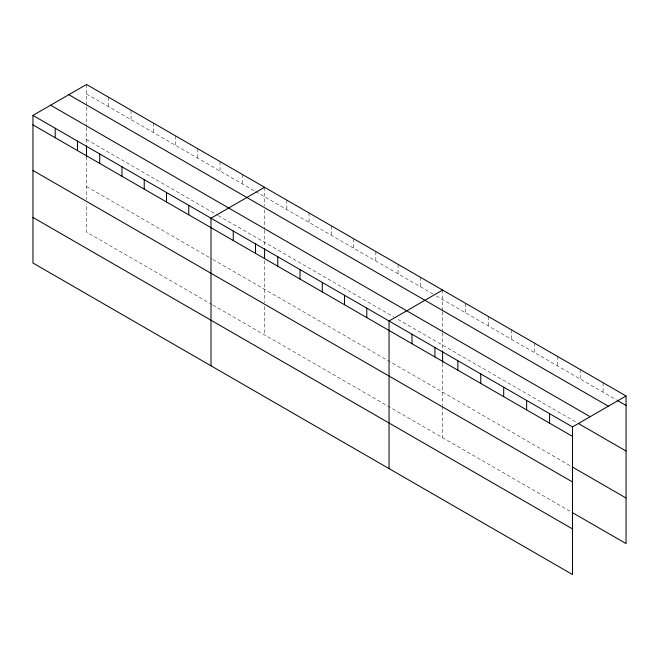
<?xml version="1.0" encoding="UTF-8"?>
<svg xmlns="http://www.w3.org/2000/svg" width="659" height="659" viewBox="0 0 659 659"><rect width="100%" height="100%" fill="white"/><g stroke="black" fill="none" stroke-linecap="round" stroke-linejoin="round"><path stroke-width="0.49" stroke-dasharray="3.29 2.47" d="M86.51 93.949L254.769 191.094M255.659 191.604L432.815 293.889M436.373 295.949L616.346 399.848M86.51 139.535L217.379 215.089M218.269 215.608L393.645 316.864M398.094 319.426L576.658 422.526M86.51 186.505L212.033 258.979M212.923 259.489L570.488 465.929M212.033 304.565L86.51 232.092L86.51 203.73M212.923 305.076L570.488 511.516M603.117 382.747L603.117 392.212M580.192 369.51L580.192 378.974M557.259 356.272L557.259 365.737M534.325 343.034L534.325 352.499M511.4 329.788L511.4 339.261M488.467 316.551L488.467 326.024M465.534 303.313L465.534 312.778M442.609 290.075L442.609 310.686M442.609 311.699L442.609 331.963M442.609 332.976L442.609 351.255M442.609 363.504L442.609 405.269M442.609 406.282L442.609 437.683M420.351 277.225L420.351 286.69M398.094 264.374L398.094 273.847M375.836 251.524L375.836 260.997M353.586 238.682L353.586 248.146M331.329 225.831L331.329 235.296M309.071 212.981L309.071 222.445M286.813 200.13L286.813 209.595M264.556 187.28L264.556 205.863M264.556 209.916L264.556 229.167M264.556 230.18L264.556 247.438M264.556 260.709L264.556 302.473M264.556 306.526L264.556 334.887M242.306 174.429L242.306 183.902M220.048 161.579L220.048 171.052M197.791 148.736L197.791 158.201M175.533 135.886L175.533 145.351M153.275 123.035L153.275 132.5M131.026 110.185L131.026 119.65M108.768 97.334L108.768 106.799M86.51 84.484L86.51 106.107M86.51 107.12L86.51 126.371M86.51 127.385L86.51 144.642M86.51 156.9L86.51 199.677"/><path stroke-width="0.99" d="M572.49 481.96L572.49 426.908L32.95 115.407L32.95 263.015L572.49 574.516L572.49 481.96L32.95 170.459M572.251 512.529L626.05 543.593L626.05 395.985L86.51 84.484L32.95 115.407M264.556 187.28L210.995 218.203L210.995 365.811M442.609 290.075L389.049 320.999L389.049 468.607M572.49 426.908L626.05 395.985M617.228 400.359L626.05 405.45M68.833 94.69L608.372 406.191M50.628 105.201L590.167 416.702M578.429 423.539L626.05 451.036M32.95 124.872L572.49 436.373M572.251 466.943L626.05 498.006M32.95 217.429L572.49 528.93M549.557 413.671L549.557 423.136M526.632 400.433L526.632 409.898M503.698 387.195L503.698 396.66M480.765 373.958L480.765 383.423M457.84 360.712L457.84 370.185M442.609 351.255L442.609 362.483M434.907 347.474L434.907 356.947M411.974 334.237L411.974 343.701M366.791 308.148L366.791 317.613M344.533 295.298L344.533 304.771M322.276 282.447L322.276 291.921M300.018 269.605L300.018 279.07M277.768 256.755L277.768 266.22M264.556 248.459L264.556 258.666M255.511 243.904L255.511 253.369M233.253 231.054L233.253 240.519M188.746 205.353L188.746 214.818M166.488 192.502L166.488 201.975M144.23 179.66L144.23 189.125M121.973 166.809L121.973 176.274M99.715 153.959L99.715 163.424M86.51 145.664L86.51 156.9M77.465 141.108L77.465 150.573M55.208 128.258L55.208 137.723"/></g></svg>
